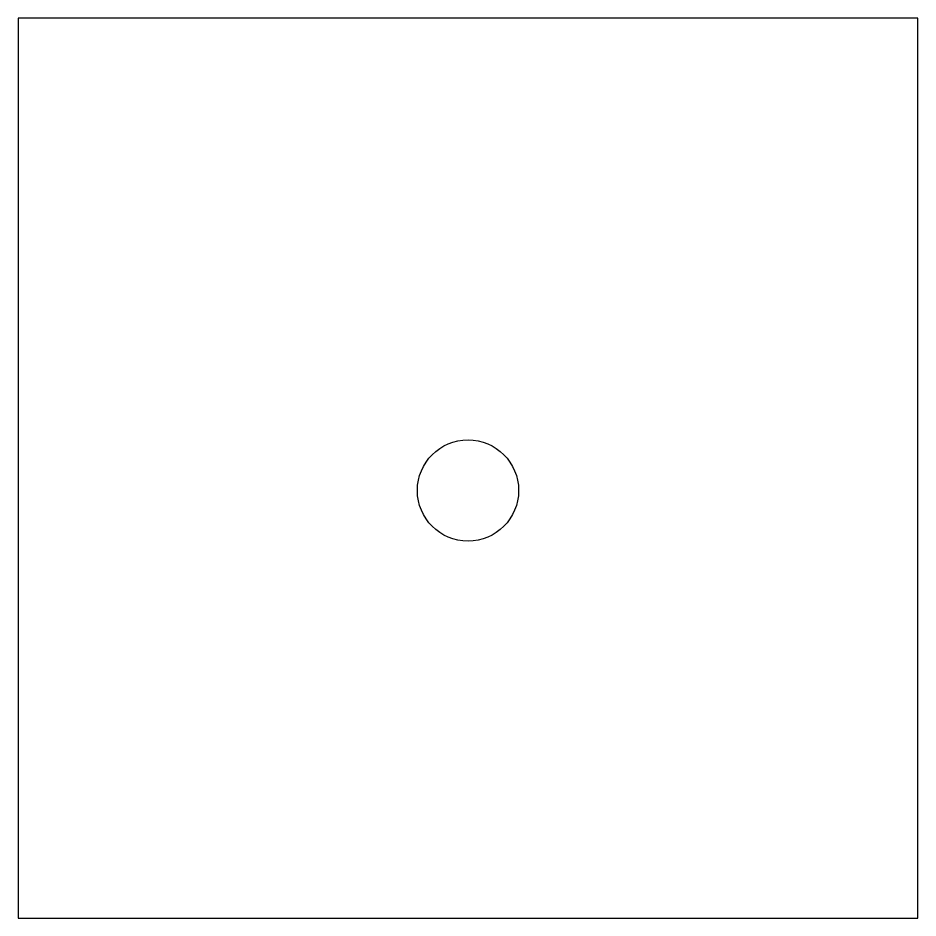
# Model space of a CAD drawing. Extents: x 32.99 to 40.99, y 0 to 8.
import ezdxf

# ---------------------------------------------------------------- set-up
doc = ezdxf.new("R2010")
doc.units = 0
doc.layers.get('0').update_dxf_attribs({"linetype": 'continuous'})

# ---------------------------------------------------------------- blocks, each defined once
blk = doc.blocks.new('SKETCH004')
at = {"color": 7}
blk.add_lwpolyline([(32.99, 0), (40.99, 0), (40.99, 8), (32.99, 8)], close=True, dxfattribs=at)
blk.add_circle((36.99, 3.8), 0.45, dxfattribs=at)

msp = doc.modelspace()

# ---------------------------------------------------------------- block references
at = {"color": 7}
msp.add_blockref('SKETCH004', (0, 0), dxfattribs=at)

doc.saveas('drawing.dxf')
